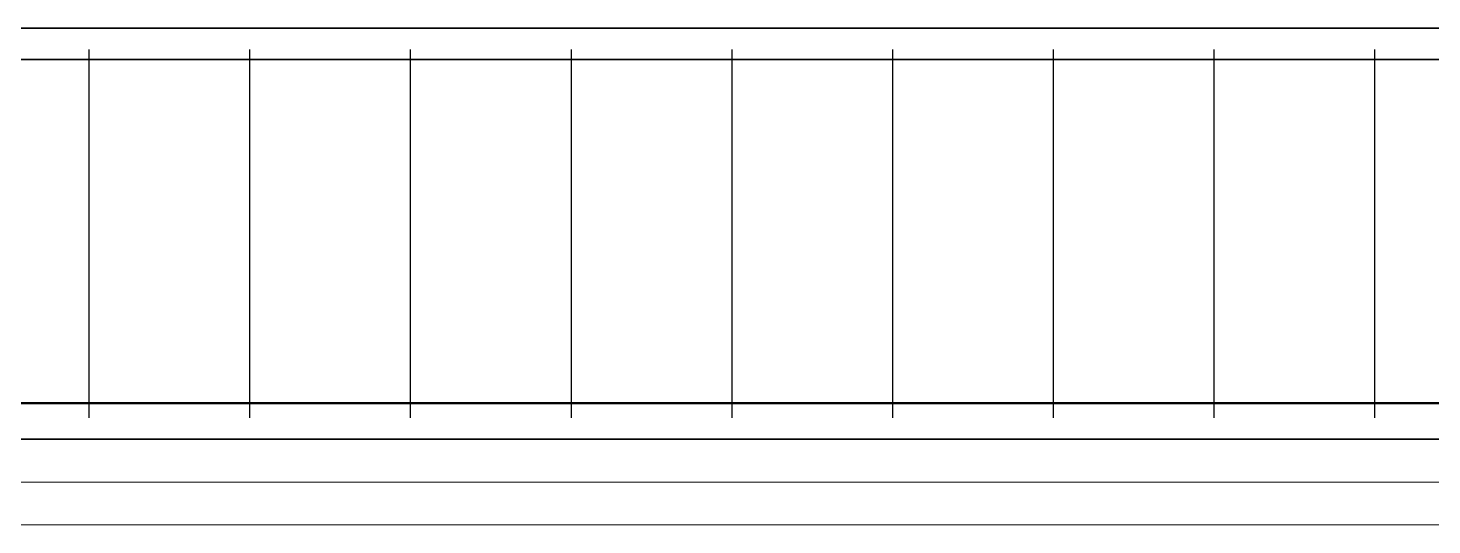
# Model space of a CAD drawing. Header units: millimetres. Extents: x -451 to 7410, y -645 to 646.
# Drawn here: x 1515 to 3480, y -120 to 575 of the extents above; entities that cross this region are included whole.
import ezdxf

# ---------------------------------------------------------------- set-up
doc = ezdxf.new("R2010")
doc.units = ezdxf.units.MM
for name, color, linetype, lineweight in [('DIMENSIONS', 2, 'Continuous', 18), ('OUTLINE', 7, 'Continuous', 35), ('REBAR_MAIN', 1, 'Continuous', 50), ('REBAR_TOP', 3, 'Continuous', 35), ('STIRRUPS', 4, 'Continuous', 25)]:
    doc.layers.add(name, color=color, linetype=linetype, lineweight=lineweight)

msp = doc.modelspace()

# ---------------------------------------------------------------- linework, layer by layer
at = {"layer": 'DIMENSIONS'}
for p, q in [((1100, -60), (7100, -60)), ((800, -120), (7400, -120))]:
    msp.add_line(p, q, dxfattribs=at)
at = {"layer": 'OUTLINE'}
msp.add_lwpolyline([(800, 0), (7400, 0), (7400, 575), (800, 575), (800, 0)], close=True, dxfattribs=at)
at = {"layer": 'REBAR_MAIN'}
msp.add_lwpolyline([(830, 200.5), (830, 50.5), (7370, 50.5), (7370, 200.5)], dxfattribs=at)
at = {"layer": 'REBAR_TOP'}
msp.add_lwpolyline([(830, 381), (830, 531), (7370, 531), (7370, 381)], dxfattribs=at)
at = {"layer": 'STIRRUPS'}
for p, q in [((1600, 30), (1600, 545)), ((1825, 30), (1825, 545)), ((2050, 30), (2050, 545)), ((2275, 30), (2275, 545)), ((2500, 30), (2500, 545)), ((2725, 30), (2725, 545)), ((2950, 30), (2950, 545)), ((3175, 30), (3175, 545)), ((3400, 30), (3400, 545))]:
    msp.add_line(p, q, dxfattribs=at)

doc.saveas('drawing.dxf')
